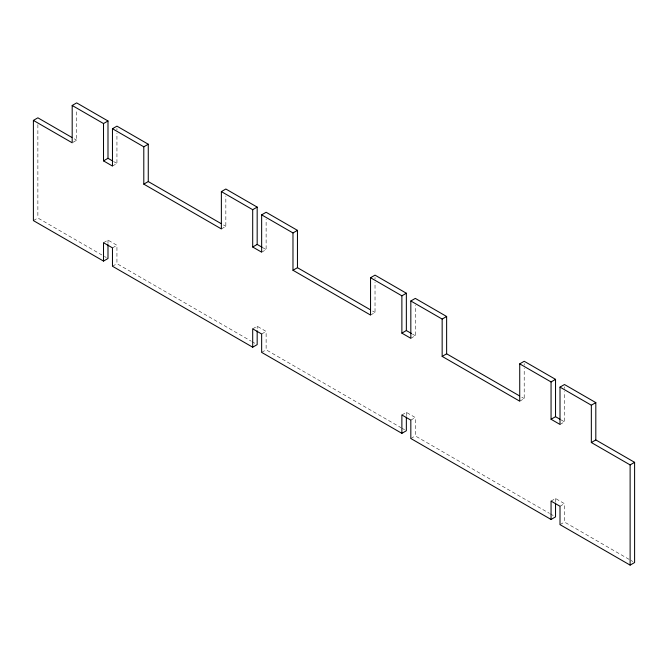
<?xml version="1.0" encoding="UTF-8"?>
<svg xmlns="http://www.w3.org/2000/svg" width="668" height="668" viewBox="0 0 668 668"><rect width="100%" height="100%" fill="white"/><g stroke="black" fill="none" stroke-linecap="round" stroke-linejoin="round"><path stroke-width="0.5" stroke-dasharray="3.34 2.5" d="M73.079 142.276L76.661 140.213L76.661 109.886M112.466 166.048L116.942 163.468L116.942 133.141M33.4 220.599L37.876 218.01L101.853 254.951M103.515 242.701L107.991 240.121L116.942 245.29L116.942 263.66L251.034 341.081M112.466 247.87L116.942 245.29M112.466 266.248L116.942 263.66M221.367 228.924L225.842 226.335L225.842 196.016M261.647 252.178L266.123 249.59L266.123 219.271M252.696 328.831L257.172 326.251L266.123 331.42L266.123 349.79L401.092 427.72M261.647 334L266.123 331.42M261.647 352.378L266.123 349.79M370.548 315.054L375.024 312.465L375.024 282.138M410.828 338.309L415.304 335.72L415.304 305.401M401.877 414.962L406.353 412.381L415.304 417.542L415.304 435.92L549.397 513.341M410.828 420.13L415.304 417.542M410.828 438.5L415.304 435.92M519.729 401.176L524.205 398.596L524.205 368.268M560.009 424.439L564.485 421.85L564.485 391.523M551.058 501.092L555.534 498.503L564.485 503.672L564.485 522.05L630.216 560.001M560.009 506.26L564.485 503.672M560.009 524.63L564.485 522.05M74.24 138.81L76.661 140.213M113.585 161.522L116.942 163.468M223.421 224.941L225.842 226.335M262.766 247.653L266.123 249.59M372.602 311.071L375.024 312.465M412.507 334.109L415.304 335.72M521.783 397.193L524.205 398.596M561.128 419.913L564.485 421.85M104.484 256.47L106.237 257.481M251.911 341.59L255.418 343.611M401.969 428.221L404.599 429.741M550.273 513.842L553.78 515.871M631.093 560.502L632.846 561.521M564.485 386.864L564.485 388.417M555.534 498.503L555.534 501.952M524.205 363.609L524.205 365.162M406.353 412.381L406.353 415.822M375.024 277.479L375.024 279.032M257.172 326.251L257.172 328.547M116.942 128.473L116.942 130.026M107.991 240.121L107.991 243.561M37.876 124.64L37.876 218.01"/><path stroke-width="1" d="M107.991 244.713L107.991 258.491L103.515 261.079L33.4 220.599L33.4 120.399L37.876 117.818L71.81 137.408M33.4 120.399L72.186 142.793L72.186 105.469L76.661 102.889L107.991 120.975L107.991 158.299L112.466 160.879M72.186 105.469L103.515 123.555L107.991 120.975M112.466 128.724L116.942 126.143L148.271 144.23L148.271 181.554L143.795 184.134L143.795 146.81L112.466 128.724L112.466 166.048L103.515 160.879L103.515 123.555M103.515 160.879L107.991 158.299M143.795 146.81L148.271 144.23M143.795 184.134L221.367 228.924L221.367 191.599L225.842 189.019L257.172 207.105L257.172 244.43L262.207 247.335M221.367 191.599L252.696 209.685L257.172 207.105M261.647 214.854L266.123 212.274L297.452 230.36L297.452 267.684L292.976 270.264L292.976 232.94L261.647 214.854L261.647 252.178L252.696 247.01L252.696 209.685M252.696 247.01L257.172 244.43M292.976 232.94L297.452 230.36M292.976 270.264L370.548 315.054L370.548 277.729L375.024 275.141L406.353 293.235L406.353 330.551L411.388 333.457M103.515 261.079L103.515 242.701L112.466 247.87L112.466 266.248L252.696 347.21L257.172 344.621L257.172 330.844M370.548 277.729L401.877 295.815L406.353 293.235M410.828 300.984L415.304 298.396L446.633 316.49L446.633 353.806L442.158 356.395L442.158 319.07L410.828 300.984L410.828 338.309L401.877 333.14L401.877 295.815M401.877 333.14L406.353 330.551M442.158 319.07L446.633 316.49M442.158 356.395L519.729 401.176L519.729 363.86L524.205 361.271L555.534 379.357L555.534 416.682L560.009 419.27M252.696 347.21L252.696 328.831L261.647 334L261.647 352.378L401.877 433.34L406.353 430.751L406.353 416.974M519.729 363.86L551.058 381.946L555.534 379.357M551.058 381.946L551.058 419.27L560.009 424.439L560.009 387.114L564.485 384.526L595.814 402.612L595.814 439.936L634.6 462.331L634.6 562.531L630.124 565.111L560.009 524.63L560.009 506.26L551.058 501.092L551.058 519.462L555.534 516.882L555.534 503.104M551.058 419.27L555.534 416.682M560.009 387.114L591.339 405.2L595.814 402.612M591.339 405.2L591.339 442.525L595.814 439.936M591.339 442.525L630.124 464.911L634.6 462.331M148.271 181.554L220.991 223.538M297.452 267.684L370.172 309.668M446.633 353.806L519.353 395.798M551.058 519.462L410.828 438.5L410.828 420.13L401.877 414.962L401.877 433.34M630.124 464.911L630.124 565.111"/></g></svg>
